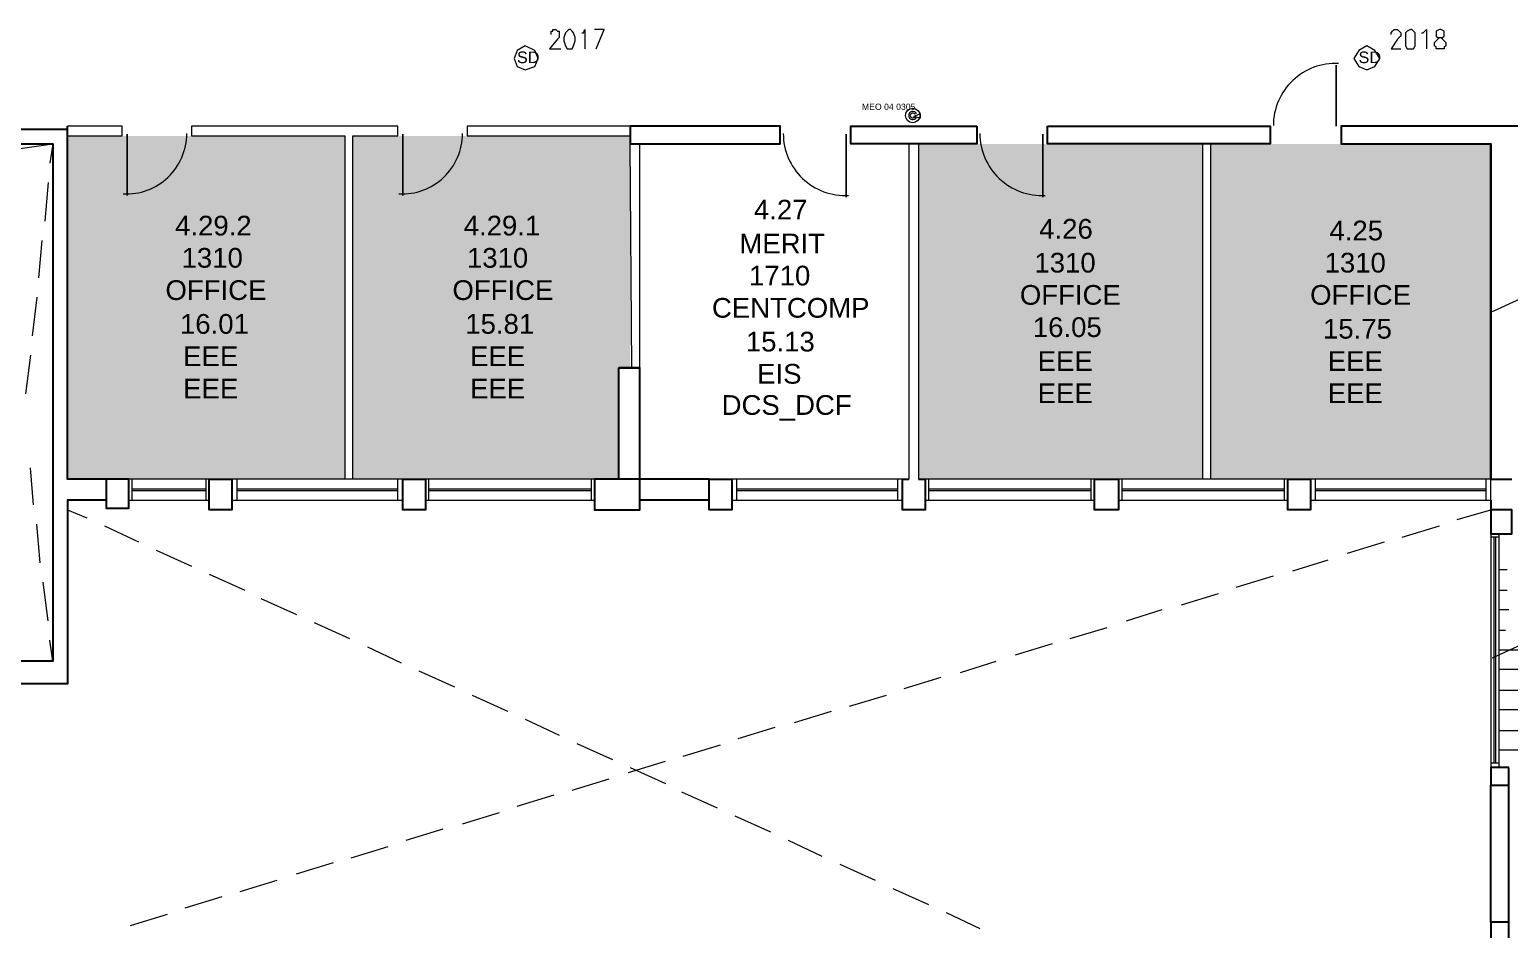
# Model space of a CAD drawing. Header units: millimetres. Extents: x -59 to 47, y 152 to 919.
# Drawn here: x 7.31 to 26.74, y 369.44 to 381.27 of the extents above; entities that cross this region are included whole.
import ezdxf

# ---------------------------------------------------------------- set-up
doc = ezdxf.new("R2010")
doc.units = ezdxf.units.MM
doc.layers.add('PDF_014404$_ps_FIRE_ACCESS', color=7, linetype='Continuous', true_color=0x37dd00)
doc.layers.add('PDF_014404$HL-TMP', color=7, linetype='Continuous', true_color=0x800000)
for name, color, linetype in [('PDF_014404$_ps_TEXTBOLD$FIRE', 2, 'Continuous'), ('PDF_014404$BL', 7, 'Continuous'), ('PDF_014404$DR', 7, 'Continuous'), ('PDF_014404$FI', 7, 'Continuous'), ('PDF_014404$PL-STAIR', 7, 'Continuous'), ('PDF_014404$WA', 7, 'Continuous'), ('PDF_014404$WA-COL', 7, 'Continuous'), ('PDF_014404$WA-EXT', 7, 'Continuous'), ('PDF_014404$WN', 7, 'Continuous'), ('PDF_Text', 7, 'Continuous')]:
    doc.layers.add(name, color=color, linetype=linetype)
doc.styles.add('PDF ArialMT', font='arial.ttf')

msp = doc.modelspace()

# ---------------------------------------------------------------- linework, layer by layer
at = {"layer": 'PDF_014404$_ps_FIRE_ACCESS', "lineweight": 0}
for points in [[(13.822, 380.736), (13.949, 380.779), (13.991, 380.884), (13.949, 380.99), (13.822, 381.054), (13.716, 380.99), (13.674, 380.884), (13.716, 380.779)], [(24.871, 380.736), (24.977, 380.779), (25.041, 380.884), (24.977, 380.99), (24.871, 381.054), (24.766, 380.99), (24.702, 380.884), (24.766, 380.779)]]:
    msp.add_lwpolyline(points, close=True, dxfattribs=at)
at = {"layer": 'PDF_014404$_ps_TEXTBOLD$FIRE', "lineweight": 20}
for points in [[(14.161, 381.202), (14.161, 381.223), (14.161, 381.244), (14.182, 381.244), (14.182, 381.265), (14.224, 381.265), (14.245, 381.244), (14.267, 381.244), (14.267, 381.223), (14.267, 381.181), (14.267, 381.16), (14.245, 381.138), (14.14, 381.011), (14.288, 381.011)], [(14.563, 381.223), (14.584, 381.223), (14.605, 381.265), (14.605, 381.011)], [(14.753, 381.011), (14.859, 381.265), (14.732, 381.265)], [(25.189, 381.202), (25.189, 381.223), (25.21, 381.244), (25.231, 381.265), (25.274, 381.265), (25.295, 381.244), (25.316, 381.223), (25.316, 381.181), (25.295, 381.16), (25.274, 381.138), (25.189, 381.011), (25.316, 381.011)], [(25.591, 381.223), (25.612, 381.223), (25.655, 381.265), (25.655, 381.011)]]:
    msp.add_lwpolyline(points, dxfattribs=at)
for points in [[(14.394, 381.265), (14.372, 381.244), (14.351, 381.223), (14.33, 381.16), (14.33, 381.117), (14.351, 381.054), (14.372, 381.011), (14.394, 381.011), (14.415, 381.011), (14.436, 381.011), (14.457, 381.054), (14.478, 381.117), (14.478, 381.16), (14.457, 381.223), (14.436, 381.244), (14.415, 381.265)], [(25.443, 381.265), (25.401, 381.244), (25.379, 381.223), (25.379, 381.16), (25.379, 381.117), (25.379, 381.054), (25.401, 381.011), (25.443, 381.011), (25.464, 381.011), (25.485, 381.011), (25.506, 381.054), (25.506, 381.117), (25.506, 381.16), (25.506, 381.223), (25.485, 381.244), (25.464, 381.265)], [(25.824, 381.265), (25.782, 381.244), (25.782, 381.223), (25.782, 381.202), (25.782, 381.181), (25.803, 381.16), (25.845, 381.16), (25.866, 381.138), (25.887, 381.117), (25.909, 381.096), (25.909, 381.054), (25.887, 381.033), (25.887, 381.011), (25.845, 381.011), (25.824, 381.011), (25.782, 381.011), (25.782, 381.033), (25.76, 381.054), (25.76, 381.096), (25.782, 381.117), (25.803, 381.138), (25.824, 381.16), (25.866, 381.16), (25.887, 381.181), (25.887, 381.202), (25.887, 381.223), (25.887, 381.244), (25.845, 381.265)]]:
    msp.add_lwpolyline(points, close=True, dxfattribs=at)
at = {"layer": 'PDF_014404$BL', "lineweight": 9}
for points in [[(7.006, 379.678), (7.62, 379.763), (7.578, 379.509)], [(7.557, 379.255), (7.514, 378.747)], [(7.472, 378.493), (7.43, 378.006)], [(7.408, 377.752), (7.345, 377.244)], [(7.324, 376.99), (7.26, 376.482)], [(7.366, 375.021), (7.324, 375.508)], [(9.673, 375.36), (8.615, 375.36)], [(12.213, 375.36), (9.97, 375.36)], [(14.732, 375.36), (12.51, 375.36)], [(18.775, 375.36), (16.532, 375.36)], [(21.294, 375.36), (19.072, 375.36)], [(23.834, 375.36), (21.612, 375.36)], [(26.501, 375.36), (24.131, 375.36)], [(8.615, 375.085), (9.673, 375.085)], [(9.97, 375.085), (12.213, 375.085)], [(12.51, 375.085), (14.732, 375.085)], [(16.532, 375.085), (18.775, 375.085)], [(19.072, 375.085), (21.294, 375.085)], [(21.612, 375.085), (23.834, 375.085)], [(24.131, 375.085), (26.501, 375.085)], [(7.811, 374.958), (8.065, 374.852)], [(26.057, 374.831), (26.501, 374.958)], [(7.451, 374.259), (7.408, 374.767)], [(8.298, 374.746), (8.742, 374.534)], [(25.337, 374.598), (25.824, 374.746)], [(26.501, 374.64), (26.501, 371.571)], [(26.607, 371.571), (26.607, 374.64)], [(8.975, 374.428), (9.441, 374.217)], [(24.617, 374.386), (25.104, 374.534)], [(23.898, 374.153), (24.363, 374.301)], [(9.673, 374.111), (10.139, 373.899)], [(23.157, 373.942), (23.644, 374.09)], [(7.557, 373.497), (7.493, 374.005)], [(22.437, 373.709), (22.924, 373.857)], [(10.351, 373.793), (10.816, 373.582)], [(21.717, 373.497), (22.183, 373.645)], [(11.049, 373.476), (11.515, 373.264)], [(20.977, 373.264), (21.463, 373.412)], [(7.62, 372.968), (7.578, 373.243)], [(11.748, 373.158), (12.192, 372.947)], [(20.257, 373.053), (20.744, 373.201)], [(19.537, 372.82), (20.003, 372.968)], [(12.425, 372.841), (12.891, 372.629)], [(18.796, 372.608), (19.283, 372.756)], [(13.124, 372.523), (13.589, 372.312)], [(18.077, 372.375), (18.564, 372.523)], [(17.357, 372.164), (17.844, 372.312)], [(13.822, 372.206), (14.267, 371.994)], [(16.616, 371.952), (17.103, 372.1)], [(14.499, 371.888), (14.965, 371.677)], [(15.897, 371.719), (16.383, 371.867)], [(15.177, 371.507), (15.664, 371.656)], [(15.198, 371.571), (15.664, 371.359)], [(14.436, 371.275), (14.923, 371.423)], [(13.716, 371.063), (14.203, 371.211)], [(15.875, 371.253), (16.341, 371.042)], [(12.997, 370.83), (13.483, 370.978)], [(16.574, 370.936), (17.04, 370.724)], [(12.256, 370.618), (12.743, 370.767)], [(17.272, 370.618), (17.717, 370.407)], [(11.536, 370.386), (12.023, 370.534)], [(10.816, 370.174), (11.303, 370.322)], [(17.95, 370.301), (18.415, 370.089)], [(10.076, 369.941), (10.562, 370.089)], [(18.648, 369.983), (19.114, 369.772)], [(9.356, 369.729), (9.843, 369.878)], [(8.636, 369.497), (9.123, 369.645)], [(19.347, 369.666), (19.791, 369.454)]]:
    msp.add_lwpolyline(points, dxfattribs=at)
at = {"layer": 'PDF_014404$DR', "lineweight": 0}
for points in [[(24.469, 379.995), (24.469, 380.8), (24.469, 379.995)], [(8.594, 379.89), (8.594, 379.085), (8.594, 379.89)], [(12.213, 379.89), (12.213, 379.085), (12.213, 379.89)], [(18.034, 379.89), (18.034, 379.064), (18.034, 379.89)], [(20.617, 379.89), (20.617, 379.064), (20.617, 379.89)]]:
    msp.add_lwpolyline(points, dxfattribs=at)
for centre, radius, start, end in [((24.459, 380.006), 0.815, 87.0451, 180.0006), ((8.583, 379.9), 0.794, 267.0445, 0.0002), ((12.203, 379.9), 0.794, 267.0445, 0.0002), ((18.024, 379.9), 0.815, 179.9994, 272.9549), ((20.606, 379.9), 0.815, 179.9994, 272.9549)]:
    msp.add_arc(centre, radius, start, end, dxfattribs=at)
at = {"layer": 'PDF_014404$FI', "lineweight": 9}
msp.add_lwpolyline([(19.008, 380.101), (18.923, 380.122), (19.008, 380.165)], close=True, dxfattribs=at)
msp.add_circle((18.909, 380.137), 0.0953, dxfattribs=at)
msp.add_circle((18.909, 380.137), 0.0953, dxfattribs=at)
for radius, start, end in [(0.0529, 22.7694, 337.2306), (0.0318, 22.7697, 337.2303)]:
    msp.add_arc((18.909, 380.137), radius, start, end, dxfattribs=at)
at = {"layer": 'PDF_014404$HL-TMP', "transparency": 33554559}
for points in [[(7.811, 379.868), (11.451, 379.868), (11.451, 379.868)], [(11.451, 379.868), (7.811, 379.868), (11.451, 375.36)], [(7.811, 379.868), (11.451, 375.36), (7.811, 375.36)], [(15.198, 379.868), (11.557, 379.868), (15.198, 376.82)], [(11.557, 379.868), (15.198, 376.82), (11.557, 376.82)], [(22.712, 379.763), (18.987, 379.763), (22.712, 379.741)], [(18.987, 379.763), (22.712, 379.741), (18.987, 379.741)], [(22.712, 379.741), (18.987, 379.741), (22.712, 375.36)], [(18.987, 379.741), (22.712, 375.36), (18.987, 375.36)], [(26.501, 379.763), (22.818, 379.763), (26.501, 375.36)], [(22.818, 379.763), (26.501, 375.36), (22.818, 375.36)], [(15.05, 376.82), (11.557, 376.82), (15.05, 375.36)], [(11.557, 376.82), (15.05, 375.36), (11.557, 375.36)]]:
    msp.add_solid(points, dxfattribs=at)
at = {"layer": 'PDF_014404$PL-STAIR', "lineweight": 9}
for points in [[(26.522, 377.561), (27.348, 377.942), (27.348, 378.048), (27.39, 377.985), (27.454, 377.9), (27.454, 378.006), (28.343, 378.429)], [(26.607, 374.174), (26.713, 374.174)], [(26.522, 373.01), (27.348, 373.391), (27.348, 373.497), (27.39, 373.434), (27.454, 373.349), (27.454, 373.455), (28.343, 373.878)], [(26.607, 373.899), (26.713, 373.899)], [(26.607, 373.645), (26.734, 373.645)], [(26.692, 373.37), (26.607, 373.37)], [(26.607, 373.116), (28.258, 373.116)], [(26.607, 372.862), (28.258, 372.862)], [(26.607, 372.587), (28.258, 372.587)], [(26.607, 372.333), (28.258, 372.333)], [(26.607, 372.058), (28.258, 372.058)], [(26.607, 371.804), (28.258, 371.804)]]:
    msp.add_lwpolyline(points, dxfattribs=at)
at = {"layer": 'PDF_014404$WA', "lineweight": 20}
for points in [[(7.811, 379.868), (8.53, 379.868), (8.53, 379.995), (7.811, 379.995)], [(11.557, 375.36), (11.557, 379.868), (12.15, 379.868), (12.15, 379.995), (9.441, 379.995), (9.441, 379.868), (11.451, 379.868), (11.451, 375.36)], [(15.198, 379.995), (13.06, 379.995), (13.06, 379.868), (15.198, 379.868)], [(15.219, 376.82), (15.198, 379.763)], [(15.325, 376.82), (15.325, 379.763)], [(18.86, 379.763), (18.86, 375.36)], [(18.987, 379.763), (18.987, 375.36)], [(22.712, 379.763), (22.712, 375.36)], [(22.818, 379.763), (22.818, 375.36)]]:
    msp.add_lwpolyline(points, dxfattribs=at)
at = {"layer": 'PDF_014404$WA-COL', "lineweight": 25}
for points in [[(8.319, 375.36), (8.319, 374.979), (8.615, 374.979), (8.615, 375.36)], [(9.673, 375.36), (9.97, 375.36), (9.97, 374.958), (9.673, 374.958)], [(12.213, 375.36), (12.51, 375.36), (12.51, 374.958), (12.213, 374.958)], [(15.325, 375.36), (14.732, 375.36), (14.732, 374.958), (15.325, 374.958)], [(16.235, 375.36), (16.532, 375.36), (16.532, 374.958), (16.235, 374.958)], [(21.294, 375.36), (21.612, 375.36), (21.612, 374.958), (21.294, 374.958)], [(23.834, 375.36), (24.131, 375.36), (24.131, 374.958), (23.834, 374.958)], [(26.734, 371.571), (26.501, 371.571), (26.501, 371.338), (26.734, 371.338)], [(26.734, 369.539), (26.501, 369.539), (26.501, 369.285), (26.734, 369.285)]]:
    msp.add_lwpolyline(points, close=True, dxfattribs=at)
for points in [[(18.987, 375.36), (19.072, 375.36), (19.072, 374.958), (18.775, 374.958), (18.775, 375.36), (18.86, 375.36)], [(26.501, 375.36), (26.776, 375.36)], [(26.501, 375.085), (26.501, 374.64), (26.776, 374.64), (26.776, 374.958), (26.501, 374.958)]]:
    msp.add_lwpolyline(points, dxfattribs=at)
at = {"layer": 'PDF_014404$WA-EXT', "lineweight": 25}
for points in [[(7.811, 379.953), (6.287, 379.953), (6.287, 379.763), (7.62, 379.763), (7.62, 372.968), (6.9, 372.968), (6.9, 373.264), (6.71, 373.264), (6.71, 372.968), (3.662, 372.968), (3.662, 377.265), (2.942, 377.265), (2.942, 377.053), (3.45, 377.053), (3.45, 376.228), (2.836, 376.228), (2.836, 375.995), (3.45, 375.995), (3.45, 374.534)], [(8.319, 375.36), (7.811, 375.36), (7.811, 379.995)], [(28.47, 379.36), (28.47, 379.995), (24.533, 379.995), (24.533, 379.763), (26.501, 379.763), (26.501, 375.36), (26.501, 379.763)], [(15.05, 375.36), (15.05, 376.82), (15.325, 376.82), (15.05, 376.82)], [(16.235, 375.36), (15.325, 375.36), (15.325, 376.82)], [(8.319, 375.085), (7.811, 375.085), (7.811, 372.672), (6.71, 372.672), (-1.778, 372.672), (-1.778, 372.968), (1.08, 372.968), (1.08, 373.751), (-1.778, 373.751), (-1.778, 374.936), (-1.461, 374.936), (-1.461, 375.995), (-0.55, 375.995), (-0.55, 376.228), (-1.778, 376.228), (-1.778, 375.995)], [(16.235, 375.085), (15.325, 375.085)], [(26.501, 369.539), (26.501, 371.338)], [(26.734, 369.539), (26.734, 371.338)]]:
    msp.add_lwpolyline(points, dxfattribs=at)
for points in [[(15.198, 379.995), (15.198, 379.763), (17.167, 379.763), (17.167, 379.995)], [(19.749, 379.995), (19.749, 379.763), (18.098, 379.763), (18.098, 379.995)], [(20.68, 379.995), (23.601, 379.995), (23.601, 379.763), (20.68, 379.763)]]:
    msp.add_lwpolyline(points, close=True, dxfattribs=at)
at = {"layer": 'PDF_014404$WN', "lineweight": 0}
for points in [[(8.615, 375.36), (8.615, 375.085)], [(8.657, 375.36), (8.657, 375.085)], [(8.657, 375.233), (9.631, 375.233)], [(8.657, 375.212), (9.631, 375.212)], [(9.631, 375.085), (9.631, 375.36)], [(9.673, 375.085), (9.673, 375.36)], [(9.97, 375.36), (9.97, 375.085)], [(10.033, 375.36), (10.033, 375.085)], [(10.033, 375.233), (12.15, 375.233)], [(10.033, 375.212), (12.15, 375.212)], [(12.15, 375.085), (12.15, 375.36)], [(12.213, 375.085), (12.213, 375.36)], [(12.51, 375.36), (12.51, 375.085)], [(12.552, 375.36), (12.552, 375.085)], [(12.552, 375.233), (14.69, 375.233)], [(12.552, 375.212), (14.69, 375.212)], [(14.69, 375.085), (14.69, 375.36)], [(14.732, 375.085), (14.732, 375.36)], [(16.532, 375.36), (16.532, 375.085)], [(16.595, 375.36), (16.595, 375.085)], [(16.595, 375.233), (18.712, 375.233)], [(16.595, 375.212), (18.712, 375.212)], [(18.712, 375.085), (18.712, 375.36)], [(18.775, 375.085), (18.775, 375.36)], [(19.072, 375.36), (19.072, 375.085)], [(19.114, 375.36), (19.114, 375.085)], [(19.114, 375.233), (21.252, 375.233)], [(19.114, 375.212), (21.252, 375.212)], [(21.252, 375.085), (21.252, 375.36)], [(21.294, 375.085), (21.294, 375.36)], [(21.612, 375.36), (21.612, 375.085)], [(21.654, 375.36), (21.654, 375.085)], [(21.654, 375.233), (23.792, 375.233)], [(21.654, 375.212), (23.792, 375.212)], [(23.792, 375.085), (23.792, 375.36)], [(23.834, 375.085), (23.834, 375.36)], [(24.131, 375.36), (24.131, 375.085)], [(24.194, 375.36), (24.194, 375.085)], [(24.194, 375.233), (26.438, 375.233)], [(24.194, 375.212), (26.438, 375.212)], [(26.438, 375.085), (26.438, 375.36)], [(26.501, 375.085), (26.501, 375.36)], [(26.607, 374.64), (26.501, 374.64)], [(26.607, 374.598), (26.501, 374.598)], [(26.544, 371.634), (26.544, 374.598)], [(26.565, 371.634), (26.565, 374.598)], [(26.501, 371.634), (26.607, 371.634)], [(26.501, 371.571), (26.607, 371.571)]]:
    msp.add_lwpolyline(points, dxfattribs=at)

# ---------------------------------------------------------------- texts
at = {"layer": 'PDF_Text', "color": 2, "char_height": 0.1528, "attachment_point": 4, "style": 'PDF ArialMT'}
for insert in [(13.712, 380.9), (24.762, 380.9)]:
    msp.add_mtext('SD', dxfattribs=dict(at, insert=insert))
at = {"layer": 'PDF_Text', "attachment_point": 4, "style": 'PDF ArialMT'}
for s, insert, char_height in [('MEO 04 0305', (18.242, 380.251), 0.08149), ('4.27', (16.824, 378.9), 0.2588), ('4.29.2', (9.224, 378.688), 0.2588), ('4.29.1', (13.013, 378.688), 0.2588), ('4.26', (20.57, 378.646), 0.2588), ('4.25', (24.381, 378.624), 0.2588), ('MERIT', (16.633, 378.455), 0.2588), ('1310', (9.309, 378.265), 0.2588), ('1310', (13.056, 378.265), 0.2588), ('1310', (20.507, 378.201), 0.2588), ('1310', (24.317, 378.201), 0.2588), ('1710', (16.76, 378.032), 0.2588), ('OFFICE', (9.097, 377.841), 0.2588), ('OFFICE', (12.865, 377.841), 0.2588), ('CENTCOMP', (16.273, 377.608), 0.2588), ('OFFICE', (20.316, 377.778), 0.2588), ('OFFICE', (24.127, 377.778), 0.2588), ('16.01', (9.288, 377.397), 0.2588), ('15.81', (13.034, 377.397), 0.2588), ('16.05', (20.486, 377.354), 0.2588), ('15.75', (24.296, 377.333), 0.2588), ('15.13', (16.718, 377.164), 0.2588), ('EEE', (9.33, 376.973), 0.2588), ('EEE', (13.098, 376.973), 0.2588), ('EEE', (20.549, 376.91), 0.2588), ('EEE', (24.359, 376.91), 0.2588), ('EIS', (16.866, 376.741), 0.2588), ('EEE', (9.33, 376.55), 0.2588), ('EEE', (13.098, 376.55), 0.2588), ('EEE', (20.549, 376.487), 0.2588), ('EEE', (24.359, 376.487), 0.2588), ('DCS_DCF', (16.4, 376.296), 0.2588)]:
    msp.add_mtext(s, dxfattribs=dict(at, insert=insert, char_height=char_height))

doc.saveas('drawing.dxf')
